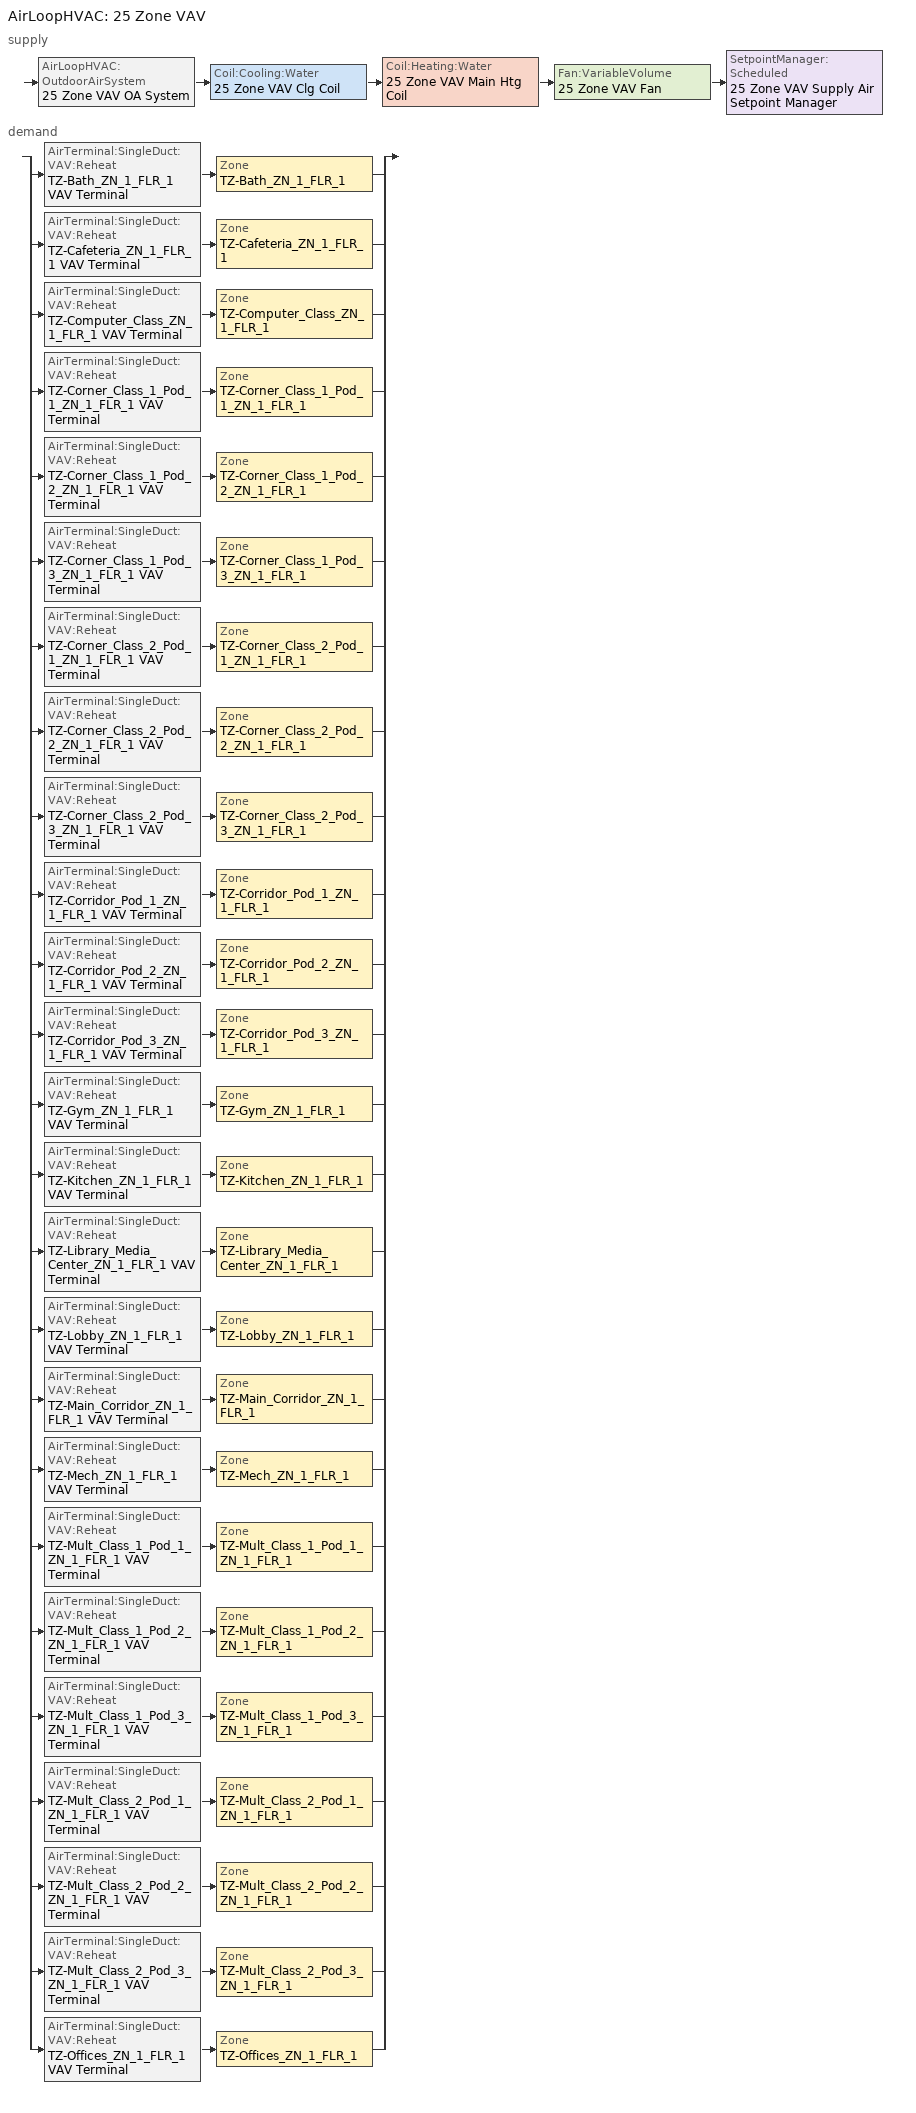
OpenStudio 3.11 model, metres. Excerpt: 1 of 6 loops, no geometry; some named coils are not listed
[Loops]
AirLoopHVAC '25 Zone VAV'
 supply: AirLoopHVAC:OutdoorAirSystem '25 Zone VAV OA System' > Coil:Cooling:Water '25 Zone VAV Clg Coil' > Coil:Heating:Water '25 Zone VAV Main Htg Coil' > Fan:VariableVolume '25 Zone VAV Fan' > SetpointManager:Scheduled '25 Zone VAV Supply Air Setpoint Manager'
 demand: split
  | AirTerminal:SingleDuct:VAV:Reheat 'TZ-Bath_ZN_1_FLR_1 VAV Terminal' > Zone 'TZ-Bath_ZN_1_FLR_1'
  | AirTerminal:SingleDuct:VAV:Reheat 'TZ-Cafeteria_ZN_1_FLR_1 VAV Terminal' > Zone 'TZ-Cafeteria_ZN_1_FLR_1'
  | AirTerminal:SingleDuct:VAV:Reheat 'TZ-Computer_Class_ZN_1_FLR_1 VAV Terminal' > Zone 'TZ-Computer_Class_ZN_1_FLR_1'
  | AirTerminal:SingleDuct:VAV:Reheat 'TZ-Corner_Class_1_Pod_1_ZN_1_FLR_1 VAV Terminal' > Zone 'TZ-Corner_Class_1_Pod_1_ZN_1_FLR_1'
  | AirTerminal:SingleDuct:VAV:Reheat 'TZ-Corner_Class_1_Pod_2_ZN_1_FLR_1 VAV Terminal' > Zone 'TZ-Corner_Class_1_Pod_2_ZN_1_FLR_1'
  | AirTerminal:SingleDuct:VAV:Reheat 'TZ-Corner_Class_1_Pod_3_ZN_1_FLR_1 VAV Terminal' > Zone 'TZ-Corner_Class_1_Pod_3_ZN_1_FLR_1'
  | AirTerminal:SingleDuct:VAV:Reheat 'TZ-Corner_Class_2_Pod_1_ZN_1_FLR_1 VAV Terminal' > Zone 'TZ-Corner_Class_2_Pod_1_ZN_1_FLR_1'
  | AirTerminal:SingleDuct:VAV:Reheat 'TZ-Corner_Class_2_Pod_2_ZN_1_FLR_1 VAV Terminal' > Zone 'TZ-Corner_Class_2_Pod_2_ZN_1_FLR_1'
  | AirTerminal:SingleDuct:VAV:Reheat 'TZ-Corner_Class_2_Pod_3_ZN_1_FLR_1 VAV Terminal' > Zone 'TZ-Corner_Class_2_Pod_3_ZN_1_FLR_1'
  | AirTerminal:SingleDuct:VAV:Reheat 'TZ-Corridor_Pod_1_ZN_1_FLR_1 VAV Terminal' > Zone 'TZ-Corridor_Pod_1_ZN_1_FLR_1'
  | AirTerminal:SingleDuct:VAV:Reheat 'TZ-Corridor_Pod_2_ZN_1_FLR_1 VAV Terminal' > Zone 'TZ-Corridor_Pod_2_ZN_1_FLR_1'
  | AirTerminal:SingleDuct:VAV:Reheat 'TZ-Corridor_Pod_3_ZN_1_FLR_1 VAV Terminal' > Zone 'TZ-Corridor_Pod_3_ZN_1_FLR_1'
  | AirTerminal:SingleDuct:VAV:Reheat 'TZ-Gym_ZN_1_FLR_1 VAV Terminal' > Zone 'TZ-Gym_ZN_1_FLR_1'
  | AirTerminal:SingleDuct:VAV:Reheat 'TZ-Kitchen_ZN_1_FLR_1 VAV Terminal' > Zone 'TZ-Kitchen_ZN_1_FLR_1'
  | AirTerminal:SingleDuct:VAV:Reheat 'TZ-Library_Media_Center_ZN_1_FLR_1 VAV Terminal' > Zone 'TZ-Library_Media_Center_ZN_1_FLR_1'
  | AirTerminal:SingleDuct:VAV:Reheat 'TZ-Lobby_ZN_1_FLR_1 VAV Terminal' > Zone 'TZ-Lobby_ZN_1_FLR_1'
  | AirTerminal:SingleDuct:VAV:Reheat 'TZ-Main_Corridor_ZN_1_FLR_1 VAV Terminal' > Zone 'TZ-Main_Corridor_ZN_1_FLR_1'
  | AirTerminal:SingleDuct:VAV:Reheat 'TZ-Mech_ZN_1_FLR_1 VAV Terminal' > Zone 'TZ-Mech_ZN_1_FLR_1'
  | AirTerminal:SingleDuct:VAV:Reheat 'TZ-Mult_Class_1_Pod_1_ZN_1_FLR_1 VAV Terminal' > Zone 'TZ-Mult_Class_1_Pod_1_ZN_1_FLR_1'
  | AirTerminal:SingleDuct:VAV:Reheat 'TZ-Mult_Class_1_Pod_2_ZN_1_FLR_1 VAV Terminal' > Zone 'TZ-Mult_Class_1_Pod_2_ZN_1_FLR_1'
  | AirTerminal:SingleDuct:VAV:Reheat 'TZ-Mult_Class_1_Pod_3_ZN_1_FLR_1 VAV Terminal' > Zone 'TZ-Mult_Class_1_Pod_3_ZN_1_FLR_1'
  | AirTerminal:SingleDuct:VAV:Reheat 'TZ-Mult_Class_2_Pod_1_ZN_1_FLR_1 VAV Terminal' > Zone 'TZ-Mult_Class_2_Pod_1_ZN_1_FLR_1'
  | AirTerminal:SingleDuct:VAV:Reheat 'TZ-Mult_Class_2_Pod_2_ZN_1_FLR_1 VAV Terminal' > Zone 'TZ-Mult_Class_2_Pod_2_ZN_1_FLR_1'
  | AirTerminal:SingleDuct:VAV:Reheat 'TZ-Mult_Class_2_Pod_3_ZN_1_FLR_1 VAV Terminal' > Zone 'TZ-Mult_Class_2_Pod_3_ZN_1_FLR_1'
  | AirTerminal:SingleDuct:VAV:Reheat 'TZ-Offices_ZN_1_FLR_1 VAV Terminal' > Zone 'TZ-Offices_ZN_1_FLR_1'
[Sizing:Zone] Zone Cooling Design Supply Air Temperature Input Method=SupplyAirTemperature; Zone Cooling Design Supply Air Temperature {C}=12.7778; Zone Cooling Design Supply Air Temperature Difference {deltaC}=11.11; Zone Heating Design Supply Air Temperature Input Method=SupplyAirTemperature; Zone Heating Design Supply Air Temperature {C}=40; Zone Heating Design Supply Air Temperature Difference {deltaC}=11.11; Zone Cooling Design Supply Air Humidity Ratio {kg-H2O/kg-air}=0.0085; Zone Heating Design Supply Air Humidity Ratio {kg-H2O/kg-air}=0.008; Cooling Design Air Flow Method=DesignDayWithLimit; Heating Design Air Flow Method=DesignDay; Heating Maximum Air Flow Fraction=1; Account for Dedicated Outdoor Air System=No; Dedicated Outdoor Air System Control Strategy=NeutralSupplyAir; Dedicated Outdoor Air Low Setpoint Temperature for Design {C}=autosize; Dedicated Outdoor Air High Setpoint Temperature for Design {C}=autosize; Zone Load Sizing Method=Sensible Load Only No Latent Load; Zone Latent Cooling Design Supply Air Humidity Ratio Input Method=HumidityRatioDifference; Zone Cooling Design Supply Air Humidity Ratio Difference {kgWater/kgDryAir}=0.005; Zone Latent Heating Design Supply Air Humidity Ratio Input Method=HumidityRatioDifference; Zone Humidification Design Supply Air Humidity Ratio Difference {kgWater/kgDryAir}=0.005; Sizing Option=Coincident; Heating Coil Sizing Method=None; Maximum Heating Capacity To Cooling Load Sizing Ratio {W/W}=1
TZ-Mult_Class_1_Pod_2_ZN_1_FLR_1; TZ-Lobby_ZN_1_FLR_1; TZ-Mult_Class_1_Pod_3_ZN_1_FLR_1; TZ-Corridor_Pod_2_ZN_1_FLR_1; TZ-Corner_Class_2_Pod_1_ZN_1_FLR_1; TZ-Main_Corridor_ZN_1_FLR_1; TZ-Bath_ZN_1_FLR_1; TZ-Corner_Class_1_Pod_2_ZN_1_FLR_1; TZ-Gym_ZN_1_FLR_1; TZ-Mult_Class_2_Pod_3_ZN_1_FLR_1; TZ-Corner_Class_1_Pod_3_ZN_1_FLR_1; TZ-Offices_ZN_1_FLR_1; TZ-Computer_Class_ZN_1_FLR_1; TZ-Corner_Class_2_Pod_3_ZN_1_FLR_1; TZ-Library_Media_Center_ZN_1_FLR_1; TZ-Kitchen_ZN_1_FLR_1; TZ-Corner_Class_1_Pod_1_ZN_1_FLR_1; TZ-Cafeteria_ZN_1_FLR_1; TZ-Mech_ZN_1_FLR_1; TZ-Mult_Class_2_Pod_1_ZN_1_FLR_1; TZ-Mult_Class_2_Pod_2_ZN_1_FLR_1; TZ-Corridor_Pod_1_ZN_1_FLR_1; TZ-Corridor_Pod_3_ZN_1_FLR_1; TZ-Corner_Class_2_Pod_2_ZN_1_FLR_1; TZ-Mult_Class_1_Pod_1_ZN_1_FLR_1
[Zone equipment]
TZ-Mult_Class_1_Pod_2_ZN_1_FLR_1: TZ-Mult_Class_1_Pod_2_ZN_1_FLR_1 VAV Terminal
TZ-Lobby_ZN_1_FLR_1: TZ-Lobby_ZN_1_FLR_1 VAV Terminal
TZ-Mult_Class_1_Pod_3_ZN_1_FLR_1: TZ-Mult_Class_1_Pod_3_ZN_1_FLR_1 VAV Terminal
TZ-Corridor_Pod_2_ZN_1_FLR_1: TZ-Corridor_Pod_2_ZN_1_FLR_1 VAV Terminal
TZ-Corner_Class_2_Pod_1_ZN_1_FLR_1: TZ-Corner_Class_2_Pod_1_ZN_1_FLR_1 VAV Terminal
TZ-Main_Corridor_ZN_1_FLR_1: TZ-Main_Corridor_ZN_1_FLR_1 VAV Terminal
TZ-Bath_ZN_1_FLR_1: TZ-Bath_ZN_1_FLR_1 Exhaust Fan, TZ-Bath_ZN_1_FLR_1 VAV Terminal
TZ-Corner_Class_1_Pod_2_ZN_1_FLR_1: TZ-Corner_Class_1_Pod_2_ZN_1_FLR_1 VAV Terminal
TZ-Gym_ZN_1_FLR_1: TZ-Gym_ZN_1_FLR_1 VAV Terminal
TZ-Mult_Class_2_Pod_3_ZN_1_FLR_1: TZ-Mult_Class_2_Pod_3_ZN_1_FLR_1 VAV Terminal
TZ-Corner_Class_1_Pod_3_ZN_1_FLR_1: TZ-Corner_Class_1_Pod_3_ZN_1_FLR_1 VAV Terminal
TZ-Offices_ZN_1_FLR_1: TZ-Offices_ZN_1_FLR_1 VAV Terminal
TZ-Computer_Class_ZN_1_FLR_1: TZ-Computer_Class_ZN_1_FLR_1 VAV Terminal
TZ-Corner_Class_2_Pod_3_ZN_1_FLR_1: TZ-Corner_Class_2_Pod_3_ZN_1_FLR_1 VAV Terminal
TZ-Library_Media_Center_ZN_1_FLR_1: TZ-Library_Media_Center_ZN_1_FLR_1 VAV Terminal
TZ-Kitchen_ZN_1_FLR_1: TZ-Kitchen_ZN_1_FLR_1 Exhaust Fan, TZ-Kitchen_ZN_1_FLR_1 VAV Terminal
TZ-Corner_Class_1_Pod_1_ZN_1_FLR_1: TZ-Corner_Class_1_Pod_1_ZN_1_FLR_1 VAV Terminal
TZ-Cafeteria_ZN_1_FLR_1: TZ-Kitchen_ZN_1_FLR_1 Transfer Air Source, TZ-Cafeteria_ZN_1_FLR_1 VAV Terminal
TZ-Mech_ZN_1_FLR_1: TZ-Mech_ZN_1_FLR_1 VAV Terminal
TZ-Mult_Class_2_Pod_1_ZN_1_FLR_1: TZ-Mult_Class_2_Pod_1_ZN_1_FLR_1 VAV Terminal
TZ-Mult_Class_2_Pod_2_ZN_1_FLR_1: TZ-Mult_Class_2_Pod_2_ZN_1_FLR_1 VAV Terminal
TZ-Corridor_Pod_1_ZN_1_FLR_1: TZ-Corridor_Pod_1_ZN_1_FLR_1 VAV Terminal
TZ-Corridor_Pod_3_ZN_1_FLR_1: TZ-Corridor_Pod_3_ZN_1_FLR_1 VAV Terminal
TZ-Corner_Class_2_Pod_2_ZN_1_FLR_1: TZ-Corner_Class_2_Pod_2_ZN_1_FLR_1 VAV Terminal
TZ-Mult_Class_1_Pod_1_ZN_1_FLR_1: TZ-Mult_Class_1_Pod_1_ZN_1_FLR_1 VAV Terminal
[Fan:ZoneExhaust] Availability Schedule=Always On Discrete; System Availability Manager Coupling Mode=Decoupled
Name | Fan Total Efficiency | Pressure Rise {Pa} | Maximum Flow Rate {m3/s} | Flow Fraction Schedule | Balanced Exhaust Fraction Schedule
TZ-Kitchen_ZN_1_FLR_1 Exhaust Fan | 0.455889 | 124.544 | 0.597408 | Always On Discrete | TZ-Kitchen_ZN_1_FLR_1 Balanced Exhaust Fraction Schedule
TZ-Kitchen_ZN_1_FLR_1 Transfer Air Source | 1 | 0 | 0.298704
TZ-Bath_ZN_1_FLR_1 Exhaust Fan | 0.455889 | 124.544 | 0.279908 | Always On Discrete
[SetpointManager:Scheduled]
25 Zone VAV Supply Air Setpoint Manager: Control Variable=Temperature; Schedule=Supply Air Temp - 55.0F; Setpoint Node or NodeList=25 Zone VAV Supply Outlet Node
[Refrigeration:WalkIn] Availability Schedule=Always On Discrete; Rated Total Heating Power {W}=0; Rated Circulation Fan Power {W}=0; Rated Total Lighting Power {W}=60.2; Lighting Schedule=Always On Discrete; Insulated Floor Surface Area {m2}=11.1
Name | Rated Coil Cooling Capacity {W} | Operating Temperature {C} | Rated Cooling Source Temperature {C} | Rated Cooling Coil Fan Power {W} | Defrost Type | Defrost Control Type | Defrost Schedule | Defrost Drip-Down Schedule | Defrost Power {W} | Restocking Schedule | Insulated Floor U-Value {W/m2-K} | WalkIn Zone Boundary 1 | Temperature Termination Defrost Fraction to Ice
Walk-in Cooler | 2339.8 | 1.67 | -3.9 | 93.6 | Offcycle | TimeSchedule | Walk-in Cooler Defrost | Walk-in Cooler Dripdown | 0 | Walk-in Cooler Restocking | 2.27 | Refrigeration Walk In Zone Boundary 1
Walk-in Freezer | 2540.7 | -26.1 | -31.7 | 132.12 | Electric | TemperatureTermination | Walk-in Freezer Defrost | Walk-in Freezer Dripdown | 2007.2 | Walk-in Freezer Restocking | 0.203 | Refrigeration Walk In Zone Boundary 2 | 0.7
[Refrigeration:WalkIn:ZoneBoundary] Zone=TZ-Kitchen_ZN_1_FLR_1; Total Insulated Surface Area Facing Zone {m2}=49.3; Area of Glass Reach In Doors Facing Zone {m2}=0; Height of Glass Reach In Doors Facing Zone {m}=2.1; Area of Stocking Doors Facing Zone {m2}=3.3; Height of Stocking Doors Facing Zone {m}=2.1; Stocking Door Opening Schedule Name Facing Zone=Walk-In Door Opening Schedule; Stocking Door Opening Protection Type Facing Zone=StripCurtain
Name | Insulated Surface U-Value Facing Zone {W/m2-K} | Glass Reach In Door U Value Facing Zone {W/m2-K} | Stocking Door U Value Facing Zone {W/m2-K}
Refrigeration Walk In Zone Boundary 1 | 0.203 | 2.27 | 0.203
Refrigeration Walk In Zone Boundary 2 | 0.177 |  | 0.177
[AirLoopHVAC]
25 Zone VAV: Availability Schedule=Always On Discrete; Design Supply Air Flow Rate {m3/s}=autosize; Design Return Air Flow Fraction of Supply Air Flow=1
[Sizing:System]
25 Zone VAV: Type of Load to Size On=Sensible; Design Outdoor Air Flow Rate {m3/s}=Autosize; Central Heating Maximum System Air Flow Ratio=0.3; Preheat Design Temperature {C}=7.22222; Preheat Design Humidity Ratio {kg-H2O/kg-Air}=0.008; Precool Design Temperature {C}=12.7778; Precool Design Humidity Ratio {kg-H2O/kg-Air}=0.008; Central Cooling Design Supply Air Temperature {C}=12.7778; Central Heating Design Supply Air Temperature {C}=12.7778; Sizing Option=Coincident; 100% Outdoor Air in Cooling=No; 100% Outdoor Air in Heating=No; Central Cooling Design Supply Air Humidity Ratio {kg-H2O/kg-Air}=0.0085; Central Heating Design Supply Air Humidity Ratio {kg-H2O/kg-Air}=0.008; Cooling Design Air Flow Method=DesignDay; Heating Design Air Flow Method=DesignDay; System Outdoor Air Method=ZoneSum; Zone Maximum Outdoor Air Fraction=1; Cooling Supply Air Flow Rate Per Floor Area {m3/s-m2}=0.00996765; Cooling Fraction of Autosized Cooling Supply Air Flow Rate=1; Cooling Supply Air Flow Rate Per Unit Cooling Capacity {m3/s-W}=3.94755e-05; Heating Supply Air Flow Rate Per Floor Area {m3/s-m2}=0.00996765; Heating Fraction of Autosized Heating Supply Air Flow Rate=1; Heating Fraction of Autosized Cooling Supply Air Flow Rate=1; Heating Supply Air Flow Rate Per Unit Heating Capacity {m3/s-W}=3.15882e-05; Cooling Design Capacity Method=CoolingDesignCapacity; Cooling Design Capacity {W}=autosize; Cooling Design Capacity Per Floor Area {W/m2}=234.7; Fraction of Autosized Cooling Design Capacity=1; Heating Design Capacity Method=HeatingDesignCapacity; Heating Design Capacity {W}=autosize; Heating Design Capacity Per Floor Area {W/m2}=157; Fraction of Autosized Heating Design Capacity=1; Central Cooling Capacity Control Method=OnOff; Occupant Diversity=autosize; Heating Coil Sizing Method=None; Maximum Heating Capacity To Cooling Capacity Sizing Ratio {W/W}=1
[Fan:VariableVolume]
25 Zone VAV Fan: Availability Schedule=Always On Discrete; Fan Total Efficiency=0.62; Pressure Rise {Pa}=622.722; Maximum Flow Rate {m3/s}=Autosize; Fan Power Minimum Flow Rate Input Method=Fraction; Fan Power Minimum Flow Fraction=0.1; Fan Power Minimum Air Flow Rate {m3/s}=0; Motor Efficiency=0.9; Motor In Airstream Fraction=1; Fan Power Coefficient 1=0.0407599; Fan Power Coefficient 2=0.088045; Fan Power Coefficient 3=-0.0729261; Fan Power Coefficient 4=0.94374; Fan Power Coefficient 5=0
[Controller:OutdoorAir]
25 Zone VAV OA Controller: Minimum Outdoor Air Flow Rate {m3/s}=autosize; Maximum Outdoor Air Flow Rate {m3/s}=Autosize; Economizer Control Type=NoEconomizer; Economizer Control Action Type=ModulateFlow; Economizer Maximum Limit Dry-Bulb Temperature {C}=28; Economizer Maximum Limit Enthalpy {J/kg}=64000; Lockout Type=NoLockout; Minimum Limit Type=FixedMinimum; Controller Mechanical Ventilation=25 Zone VAV Vent Controller; High Humidity Control=No; High Humidity Outdoor Air Flow Ratio=1; Control High Indoor Humidity Based on Outdoor Humidity Ratio=Yes; Heat Recovery Bypass Control Type=BypassWhenWithinEconomizerLimits; Economizer Operation Staging=InterlockedWithMechanicalCooling
[Controller:MechanicalVentilation]
25 Zone VAV Vent Controller: Availability Schedule=Always On Discrete; System Outdoor Air Method=ZoneSum
[AirLoopHVAC:OutdoorAirSystem]
25 Zone VAV OA System: Controller=25 Zone VAV OA Controller
[AirTerminal:SingleDuct:VAV:Reheat] Availability Schedule=Always On Discrete; Maximum Air Flow Rate {m3/s}=AutoSize; Zone Minimum Air Flow Input Method=Constant; Constant Minimum Air Flow Fraction=0.2; Fixed Minimum Air Flow Rate {m3/s}=0; Maximum Hot Water or Steam Flow Rate {m3/s}=AutoSize; Minimum Hot Water or Steam Flow Rate {m3/s}=0; Convergence Tolerance=0.001; Damper Heating Action=Normal; Maximum Flow per Zone Floor Area During Reheat {m3/s-m2}=AutoSize; Maximum Flow Fraction During Reheat=AutoSize; Maximum Reheat Air Temperature {C}=40; Control For Outdoor Air=No
Name | Reheat Coil
TZ-Bath_ZN_1_FLR_1 VAV Terminal | TZ-Bath_ZN_1_FLR_1 Reheat Coil
TZ-Cafeteria_ZN_1_FLR_1 VAV Terminal | TZ-Cafeteria_ZN_1_FLR_1 Reheat Coil
TZ-Computer_Class_ZN_1_FLR_1 VAV Terminal | TZ-Computer_Class_ZN_1_FLR_1 Reheat Coil
TZ-Corner_Class_1_Pod_1_ZN_1_FLR_1 VAV Terminal | TZ-Corner_Class_1_Pod_1_ZN_1_FLR_1 Reheat Coil
TZ-Corner_Class_1_Pod_2_ZN_1_FLR_1 VAV Terminal | TZ-Corner_Class_1_Pod_2_ZN_1_FLR_1 Reheat Coil
TZ-Corner_Class_1_Pod_3_ZN_1_FLR_1 VAV Terminal | TZ-Corner_Class_1_Pod_3_ZN_1_FLR_1 Reheat Coil
TZ-Corner_Class_2_Pod_1_ZN_1_FLR_1 VAV Terminal | TZ-Corner_Class_2_Pod_1_ZN_1_FLR_1 Reheat Coil
TZ-Corner_Class_2_Pod_2_ZN_1_FLR_1 VAV Terminal | TZ-Corner_Class_2_Pod_2_ZN_1_FLR_1 Reheat Coil
TZ-Corner_Class_2_Pod_3_ZN_1_FLR_1 VAV Terminal | TZ-Corner_Class_2_Pod_3_ZN_1_FLR_1 Reheat Coil
TZ-Corridor_Pod_1_ZN_1_FLR_1 VAV Terminal | TZ-Corridor_Pod_1_ZN_1_FLR_1 Reheat Coil
TZ-Corridor_Pod_2_ZN_1_FLR_1 VAV Terminal | TZ-Corridor_Pod_2_ZN_1_FLR_1 Reheat Coil
TZ-Corridor_Pod_3_ZN_1_FLR_1 VAV Terminal | TZ-Corridor_Pod_3_ZN_1_FLR_1 Reheat Coil
TZ-Gym_ZN_1_FLR_1 VAV Terminal | TZ-Gym_ZN_1_FLR_1 Reheat Coil
TZ-Kitchen_ZN_1_FLR_1 VAV Terminal | TZ-Kitchen_ZN_1_FLR_1 Reheat Coil
TZ-Library_Media_Center_ZN_1_FLR_1 VAV Terminal | TZ-Library_Media_Center_ZN_1_FLR_1 Reheat Coil
TZ-Lobby_ZN_1_FLR_1 VAV Terminal | TZ-Lobby_ZN_1_FLR_1 Reheat Coil
TZ-Main_Corridor_ZN_1_FLR_1 VAV Terminal | TZ-Main_Corridor_ZN_1_FLR_1 Reheat Coil
TZ-Mech_ZN_1_FLR_1 VAV Terminal | TZ-Mech_ZN_1_FLR_1 Reheat Coil
TZ-Mult_Class_1_Pod_1_ZN_1_FLR_1 VAV Terminal | TZ-Mult_Class_1_Pod_1_ZN_1_FLR_1 Reheat Coil
TZ-Mult_Class_1_Pod_2_ZN_1_FLR_1 VAV Terminal | TZ-Mult_Class_1_Pod_2_ZN_1_FLR_1 Reheat Coil
TZ-Mult_Class_1_Pod_3_ZN_1_FLR_1 VAV Terminal | TZ-Mult_Class_1_Pod_3_ZN_1_FLR_1 Reheat Coil
TZ-Mult_Class_2_Pod_1_ZN_1_FLR_1 VAV Terminal | TZ-Mult_Class_2_Pod_1_ZN_1_FLR_1 Reheat Coil
TZ-Mult_Class_2_Pod_2_ZN_1_FLR_1 VAV Terminal | TZ-Mult_Class_2_Pod_2_ZN_1_FLR_1 Reheat Coil
TZ-Mult_Class_2_Pod_3_ZN_1_FLR_1 VAV Terminal | TZ-Mult_Class_2_Pod_3_ZN_1_FLR_1 Reheat Coil
TZ-Offices_ZN_1_FLR_1 VAV Terminal | TZ-Offices_ZN_1_FLR_1 Reheat Coil
[Schedule:Constant]
Always On Discrete: Value=1
[Schedule:Ruleset]
TZ-Kitchen_ZN_1_FLR_1 Balanced Exhaust Fraction Schedule: Default Day Schedule=TZ-Kitchen_ZN_1_FLR_1 Balanced Exhaust Fraction Schedule Default
Walk-in Cooler Defrost: Default Day Schedule=Walk-in Cooler Defrost Default
Walk-in Cooler Dripdown: Default Day Schedule=Walk-in Cooler Dripdown Default
Walk-in Cooler Restocking: Default Day Schedule=Walk-in Cooler Restocking Default
Walk-In Door Opening Schedule: Default Day Schedule=Walk-In Door Opening Schedule Default; Summer Design Day Schedule=Walk-In Door Opening Schedule Summer Design Day; Winter Design Day Schedule=Walk-In Door Opening Schedule Winter Design Day
Walk-in Freezer Defrost: Default Day Schedule=Walk-in Freezer Defrost Default
Walk-in Freezer Dripdown: Default Day Schedule=Walk-in Freezer Dripdown Default
Walk-in Freezer Restocking: Default Day Schedule=Walk-in Freezer Restocking Default
Supply Air Temp - 55.0F: Default Day Schedule=Supply Air Temp - 55.0F Default
[Schedule:Day]
TZ-Kitchen_ZN_1_FLR_1 Balanced Exhaust Fraction Schedule Default: 24, 0, 0.5
Walk-in Cooler Defrost Default: 0, 45, 1, 12, 0, 0, 12, 45, 1, 24, 0, 0
Walk-in Cooler Dripdown Default: 0, 45, 0, 0, 50, 1, 12, 45, 0, 12, 50, 1, 24, 0, 0
Walk-in Cooler Restocking Default; Walk-in Freezer Restocking Default: 24, 0, 21
Walk-In Door Opening Schedule Default; Walk-In Door Opening Schedule Winter Design Day; Walk-In Door Opening Schedule Summer Design Day; Walk-In Door Opening Schedule Default|WntrDsn|SmrDsn|Sun|Wkdy Day: No, 6, 0, 0, 22, 0, 0.0625, 24, 0, 0
Walk-in Freezer Defrost Default: 1, 0, 0, 1, 45, 1, 13, 0, 0, 13, 45, 1, 24, 0, 0
Walk-in Freezer Dripdown Default: 1, 45, 0, 1, 50, 1, 13, 45, 0, 13, 50, 1, 24, 0, 0
Supply Air Temp - 55.0F Default: 24, 0, 12.7778
[Schedule:Rule]
Schedule Rule 84: Schedule Ruleset=Walk-In Door Opening Schedule; Rule Order=0; Day Schedule=Walk-In Door Opening Schedule Default|WntrDsn|SmrDsn|Sun|Wkdy Day; Apply Sunday=Yes; Apply Monday=Yes; Apply Tuesday=Yes; Apply Wednesday=Yes; Apply Thursday=Yes; Apply Friday=Yes; Date Specification Type=DateRange; Start Month=1; Start Day=1; End Month=12; End Day=31
